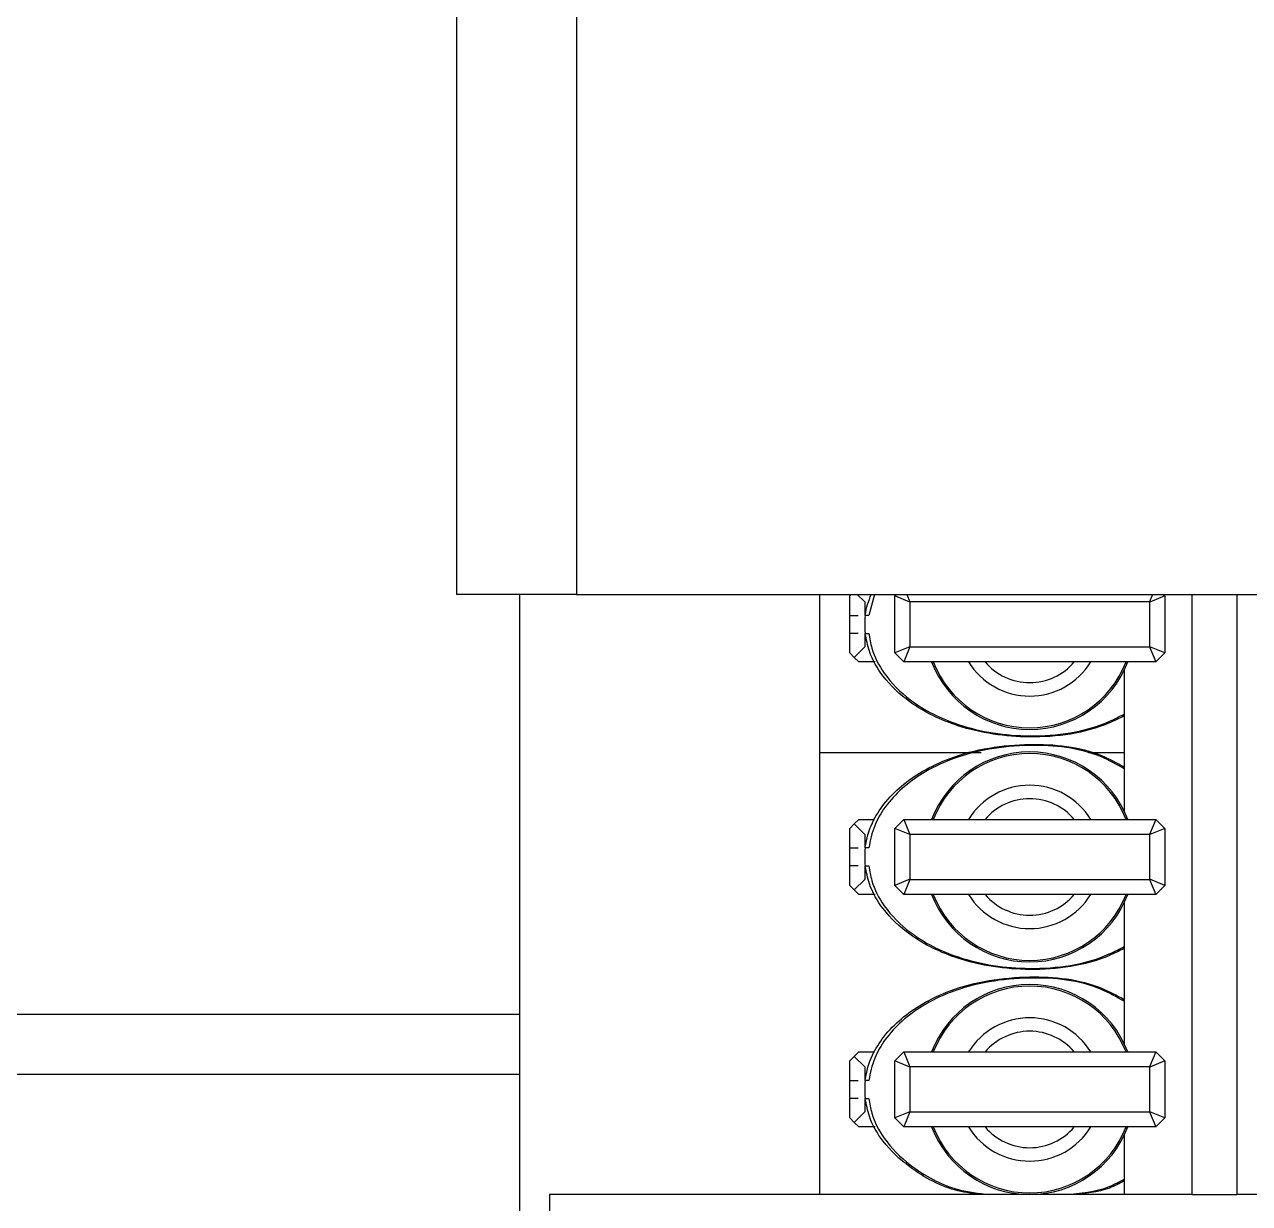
# Model space of a CAD drawing. Header units: millimetres. Extents: x 10 to 584, y 10 to 410.
# Drawn here: x 486.75 to 489.471, y 301.825 to 304.445 of the extents above; entities that cross this region are included whole.
import ezdxf

# ---------------------------------------------------------------- set-up
doc = ezdxf.new("R2010")
doc.units = ezdxf.units.MM

msp = doc.modelspace()

# ---------------------------------------------------------------- linework, layer by layer
at = {"color": 7, "linetype": 'Continuous', "lineweight": 25}
for p, q in [((487.70955, 304.51165), (487.70955, 303.17831)), ((487.97622, 304.51165), (487.97622, 303.17831)), ((487.97622, 303.17831), (487.70955, 303.17831)), ((487.84955, 303.17831), (487.84955, 298.84498)), ((487.97622, 303.17831), (493.24289, 303.17831)), ((488.51622, 303.17831), (488.51622, 301.84498)), ((488.58289, 303.17498), (488.58622, 303.17831)), ((488.58289, 303.13165), (488.58289, 303.17498)), ((488.59955, 303.17831), (488.61622, 303.16165)), ((488.68289, 303.17498), (488.68622, 303.17831)), ((488.71622, 303.16117), (488.68289, 303.17498)), ((488.68289, 303.04831), (488.68289, 303.17498)), ((488.70979, 303.17831), (488.71669, 303.16165)), ((489.25598, 303.17831), (489.24908, 303.16165)), ((489.28289, 303.17498), (489.24955, 303.16117)), ((489.27955, 303.17831), (489.28289, 303.17498)), ((489.28289, 303.17498), (489.28289, 303.04831)), ((489.34289, 303.17831), (489.34289, 301.84498)), ((489.44289, 303.17831), (489.44289, 301.84498)), ((488.61622, 303.16165), (488.61622, 303.13165)), ((488.71669, 303.16165), (488.71622, 303.16117)), ((488.71622, 303.16117), (488.71622, 303.06212)), ((489.24908, 303.16165), (488.71669, 303.16165)), ((489.24955, 303.16117), (489.24908, 303.16165)), ((489.24955, 303.06212), (489.24955, 303.16117)), ((488.62532, 303.13165), (488.6174, 303.13165)), ((488.58289, 303.04831), (488.58289, 303.09165)), ((488.61622, 303.09165), (488.61622, 303.06165)), ((488.6174, 303.09165), (488.62523, 303.09165)), ((488.61622, 303.06165), (488.59289, 303.03831)), ((488.71622, 303.06212), (488.68289, 303.04831)), ((488.71669, 303.06165), (488.70289, 303.02831)), ((488.71622, 303.06212), (488.71669, 303.06165)), ((488.71669, 303.06165), (489.24908, 303.06165)), ((489.24908, 303.06165), (489.24955, 303.06212)), ((489.24908, 303.06165), (489.26289, 303.02831)), ((489.28289, 303.04831), (489.24955, 303.06212)), ((488.59289, 303.03831), (488.58289, 303.04831)), ((488.60289, 303.02831), (488.59289, 303.03831)), ((488.70289, 303.02831), (488.68289, 303.04831)), ((489.28289, 303.04831), (489.26289, 303.02831)), ((488.63986, 303.02831), (488.60289, 303.02831)), ((489.26289, 303.02831), (488.70289, 303.02831)), ((489.19289, 303.00994), (489.19289, 302.69669)), ((488.87504, 302.82648), (488.51622, 302.82648)), ((489.19289, 302.82648), (489.11355, 302.82648)), ((488.59289, 302.66831), (488.60289, 302.67831)), ((488.60289, 302.67831), (488.63811, 302.67831)), ((488.68289, 302.65831), (488.70289, 302.67831)), ((488.70289, 302.67831), (489.26289, 302.67831)), ((488.70289, 302.67831), (488.71669, 302.64498)), ((489.26289, 302.67831), (489.24908, 302.64498)), ((489.26289, 302.67831), (489.28289, 302.65831)), ((488.58289, 302.65831), (488.59289, 302.66831)), ((488.58289, 302.61498), (488.58289, 302.65831)), ((488.59289, 302.66831), (488.61622, 302.64498)), ((488.68289, 302.53165), (488.68289, 302.65831)), ((488.71622, 302.64451), (488.68289, 302.65831)), ((489.28289, 302.65831), (489.24955, 302.64451)), ((489.28289, 302.65831), (489.28289, 302.53165)), ((488.61622, 302.64498), (488.61622, 302.61498)), ((488.71669, 302.64498), (488.71622, 302.64451)), ((488.71622, 302.64451), (488.71622, 302.54545)), ((489.24908, 302.64498), (488.71669, 302.64498)), ((489.24955, 302.64451), (489.24908, 302.64498)), ((489.24955, 302.54545), (489.24955, 302.64451)), ((488.62532, 302.61498), (488.6174, 302.61498)), ((488.58289, 302.53165), (488.58289, 302.57498)), ((488.61622, 302.57498), (488.61622, 302.54498)), ((488.6174, 302.57498), (488.62523, 302.57498)), ((488.61622, 302.54498), (488.59289, 302.52165)), ((488.71622, 302.54545), (488.68289, 302.53165)), ((488.71669, 302.54498), (488.70289, 302.51165)), ((488.71622, 302.54545), (488.71669, 302.54498)), ((488.71669, 302.54498), (489.24908, 302.54498)), ((489.24908, 302.54498), (489.24955, 302.54545)), ((489.24908, 302.54498), (489.26289, 302.51165)), ((489.28289, 302.53165), (489.24955, 302.54545)), ((488.59289, 302.52165), (488.58289, 302.53165)), ((488.60289, 302.51165), (488.59289, 302.52165)), ((488.70289, 302.51165), (488.68289, 302.53165)), ((489.28289, 302.53165), (489.26289, 302.51165)), ((488.63986, 302.51165), (488.60289, 302.51165)), ((489.26289, 302.51165), (488.70289, 302.51165)), ((489.19289, 302.49327), (489.19289, 302.18002)), ((487.84955, 302.24498), (483.54955, 302.24498)), ((488.59289, 302.15165), (488.60289, 302.16165)), ((488.60289, 302.16165), (488.63811, 302.16165)), ((488.68289, 302.14165), (488.70289, 302.16165)), ((488.70289, 302.16165), (489.26289, 302.16165)), ((488.70289, 302.16165), (488.71669, 302.12831)), ((489.26289, 302.16165), (489.24908, 302.12831)), ((489.26289, 302.16165), (489.28289, 302.14165)), ((488.58289, 302.14165), (488.59289, 302.15165)), ((488.58289, 302.09831), (488.58289, 302.14165)), ((488.59289, 302.15165), (488.61622, 302.12831)), ((488.71622, 302.12784), (488.68289, 302.14165)), ((488.68289, 302.01498), (488.68289, 302.14165)), ((489.28289, 302.14165), (489.24955, 302.12784)), ((489.28289, 302.14165), (489.28289, 302.01498)), ((487.84955, 302.11165), (486.64955, 302.11165)), ((488.61622, 302.12831), (488.61622, 302.09831)), ((488.71669, 302.12831), (488.71622, 302.12784)), ((488.71622, 302.12784), (488.71622, 302.02879)), ((489.24908, 302.12831), (488.71669, 302.12831)), ((489.24955, 302.12784), (489.24908, 302.12831)), ((489.24955, 302.02879), (489.24955, 302.12784)), ((488.62532, 302.09831), (488.6174, 302.09831)), ((488.58289, 302.01498), (488.58289, 302.05831)), ((488.61622, 302.05831), (488.61622, 302.02831)), ((488.6174, 302.05831), (488.62523, 302.05831)), ((488.61622, 302.02831), (488.59289, 302.00498)), ((488.71622, 302.02879), (488.68289, 302.01498)), ((488.71669, 302.02831), (488.70289, 301.99498)), ((488.71622, 302.02879), (488.71669, 302.02831)), ((488.71669, 302.02831), (489.24908, 302.02831)), ((489.24908, 302.02831), (489.24955, 302.02879)), ((489.24908, 302.02831), (489.26289, 301.99498)), ((489.28289, 302.01498), (489.24955, 302.02879)), ((488.59289, 302.00498), (488.58289, 302.01498)), ((488.60289, 301.99498), (488.59289, 302.00498)), ((488.70289, 301.99498), (488.68289, 302.01498)), ((489.28289, 302.01498), (489.26289, 301.99498)), ((488.63986, 301.99498), (488.60289, 301.99498)), ((489.26289, 301.99498), (488.70289, 301.99498)), ((489.19289, 301.97661), (489.19289, 301.84498)), ((487.91622, 301.84498), (487.91622, 298.84498)), ((489.34289, 301.84498), (487.91622, 301.84498)), ((489.34289, 301.84498), (489.44289, 301.84498)), ((491.77622, 301.84498), (489.44289, 301.84498))]:
    msp.add_line(p, q, dxfattribs=at)
at = {"color": 59, "linetype": 'Continuous', "lineweight": 25}
msp.add_line((488.63776, 303.17831), (488.62532, 303.13165), dxfattribs=at)
at = {"color": 7, "linetype": 'Continuous', "lineweight": 25}
for centre, start, end in [((488.98289, 303.11165), 200.92483, 339.07517), ((488.98289, 302.59498), 20.92483, 159.07517), ((488.98289, 302.59498), 200.92483, 339.07517), ((488.98289, 302.07831), 20.92483, 159.07517), ((488.98289, 302.07831), 200.92483, 339.07517)]:
    msp.add_arc(centre, 0.23333, start, end, dxfattribs=at)
at = {"color": 59, "linetype": 'Continuous', "lineweight": 25}
for centre, radius, start, end in [((488.98289, 303.11165), 0.22981, 201.26068, 338.73932), ((488.98289, 303.11165), 0.15921, 211.5611, 328.4389), ((488.98289, 303.11165), 0.1294, 220.09101, 319.90899), ((488.98289, 302.59498), 0.22981, 21.26068, 158.73932), ((488.98289, 302.59498), 0.15921, 31.5611, 148.4389), ((488.98289, 302.59498), 0.1294, 40.09101, 139.90899), ((488.98289, 302.59498), 0.22981, 201.26068, 338.73932), ((488.98289, 302.59498), 0.15921, 211.5611, 328.4389), ((488.98289, 302.59498), 0.1294, 220.09101, 319.90899), ((488.98289, 302.07831), 0.22981, 21.26068, 158.73932), ((488.98289, 302.07831), 0.15921, 31.5611, 148.4389), ((488.98289, 302.07831), 0.1294, 40.09101, 139.90899), ((488.98289, 302.07831), 0.22981, 201.26068, 338.73932), ((488.98289, 302.07831), 0.15921, 211.5611, 328.4389), ((488.98289, 302.07831), 0.1294, 220.09101, 319.90899)]:
    msp.add_arc(centre, radius, start, end, dxfattribs=at)
at = {"color": 7, "linetype": 'Continuous', "lineweight": 25}
for centre in [(488.98289, 303.11165), (488.98289, 302.59498), (488.98289, 302.07831)]:
    msp.add_ellipse(centre, major_axis=(-0.36667, 0), ratio=0.6818182, start_param=6.2030997, end_param=6.3632709, dxfattribs=at)
for points, knots in [([(488.6174, 303.13165), (488.61746, 303.13221), (488.61939, 303.14829), (488.6252, 303.16357), (488.63082, 303.17831)], [0, 0, 0, 0, 0.03490343, 1, 1, 1, 1]), ([(488.58289, 303.13165), (488.58377, 303.13165), (488.58509, 303.13165), (488.59743, 303.13165), (488.60151, 303.13165)], [0, 0, 0, 0, 0.6701369, 1, 1, 1, 1]), ([(488.60191, 303.09165), (488.59885, 303.09165), (488.58723, 303.09165), (488.58338, 303.09165), (488.58296, 303.09165), (488.58289, 303.09165)], [0, 0, 0, 0, 0.2301759, 0.8737531, 1, 1, 1, 1]), ([(489.19289, 302.90832), (489.18198, 302.90291), (489.11736, 302.87082), (488.98831, 302.85376), (488.8349, 302.87535), (488.72364, 302.92849), (488.65846, 302.98941), (488.62643, 303.04419), (488.61994, 303.07829), (488.6174, 303.09165)], [0, 0, 0, 0, 0.0534456, 0.3165258, 0.5527989, 0.7274236, 0.8482118, 0.9405282, 1, 1, 1, 1]), ([(488.6174, 302.61498), (488.61746, 302.61554), (488.61979, 302.63481), (488.63032, 302.66955), (488.66897, 302.73113), (488.72993, 302.78043), (488.83897, 302.83139), (488.97602, 302.85199), (489.11224, 302.83868), (489.1763, 302.80392), (489.19289, 302.79491)], [0, 0, 0, 0, 0.0024772, 0.0850434, 0.1559838, 0.3190948, 0.4192322, 0.6817859, 0.9175862, 1, 1, 1, 1]), ([(488.58289, 302.61498), (488.58377, 302.61498), (488.58509, 302.61498), (488.59743, 302.61498), (488.60151, 302.61498)], [0, 0, 0, 0, 0.6701369, 1, 1, 1, 1]), ([(488.60191, 302.57498), (488.59885, 302.57498), (488.58723, 302.57498), (488.58338, 302.57498), (488.58296, 302.57498), (488.58289, 302.57498)], [0, 0, 0, 0, 0.2301759, 0.8737531, 1, 1, 1, 1]), ([(489.19289, 302.39166), (489.18198, 302.38624), (489.11736, 302.35415), (488.98831, 302.33709), (488.8349, 302.35868), (488.72364, 302.41182), (488.65846, 302.47275), (488.62643, 302.52752), (488.61994, 302.56162), (488.6174, 302.57498)], [0, 0, 0, 0, 0.0534456, 0.3165258, 0.5527989, 0.7274236, 0.8482118, 0.9405282, 1, 1, 1, 1]), ([(488.6174, 302.09831), (488.61746, 302.09888), (488.61979, 302.11814), (488.63032, 302.15289), (488.66897, 302.21446), (488.72993, 302.26376), (488.83897, 302.31473), (488.97602, 302.33532), (489.11224, 302.32201), (489.1763, 302.28725), (489.19289, 302.27825)], [0, 0, 0, 0, 0.0024772, 0.0850434, 0.1559838, 0.3190948, 0.4192322, 0.6817859, 0.9175862, 1, 1, 1, 1]), ([(488.58289, 302.09831), (488.58377, 302.09831), (488.58509, 302.09831), (488.59743, 302.09831), (488.60151, 302.09831)], [0, 0, 0, 0, 0.6701369, 1, 1, 1, 1]), ([(488.60191, 302.05831), (488.59885, 302.05831), (488.58723, 302.05831), (488.58338, 302.05831), (488.58296, 302.05831), (488.58289, 302.05831)], [0, 0, 0, 0, 0.2301759, 0.8737531, 1, 1, 1, 1]), ([(488.8761, 301.84498), (488.85836, 301.84702), (488.80094, 301.85361), (488.72385, 301.89615), (488.65842, 301.95591), (488.62643, 302.01088), (488.61994, 302.04496), (488.6174, 302.05831)], [0, 0, 0, 0, 0.1487146, 0.4811275, 0.7110582, 0.8867904, 1, 1, 1, 1]), ([(489.19289, 301.87499), (489.18204, 301.86931), (489.14645, 301.85068), (489.10599, 301.84732), (489.07786, 301.84498)], [0, 0, 0, 0, 0.3047879, 1, 1, 1, 1])]:
    msp.add_open_spline(points, degree=3, knots=knots, dxfattribs=at)
for points in [[(488.58289, 303.09165), (488.58289, 303.09831), (488.58289, 303.11165), (488.58289, 303.12498), (488.58289, 303.13165)], [(488.58289, 302.57498), (488.58289, 302.58165), (488.58289, 302.59498), (488.58289, 302.60831), (488.58289, 302.61498)], [(488.58289, 302.05831), (488.58289, 302.06498), (488.58289, 302.07831), (488.58289, 302.09165), (488.58289, 302.09831)]]:
    msp.add_open_spline(points, degree=3, dxfattribs=at)
at = {"color": 59, "linetype": 'Continuous', "lineweight": 25}
for points, knots in [([(488.62523, 303.09165), (488.62715, 303.08061), (488.63261, 303.04916), (488.66081, 302.99539), (488.72418, 302.9326), (488.83499, 302.87797), (488.98832, 302.85602), (489.11765, 302.8736), (489.18188, 302.90677), (489.19289, 302.91245)], [0, 0, 0, 0, 0.0496279, 0.1413185, 0.2638707, 0.4406278, 0.6793156, 0.9450425, 1, 1, 1, 1]), ([(489.19289, 302.79092), (489.17622, 302.80032), (489.11253, 302.83621), (488.9759, 302.84971), (488.83902, 302.82852), (488.73063, 302.77606), (488.67161, 302.72523), (488.63548, 302.66413), (488.62878, 302.63173), (488.62532, 302.61498)], [0, 0, 0, 0, 0.0844896, 0.3228074, 0.5881223, 0.689434, 0.8542939, 0.9246556, 1, 1, 1, 1]), ([(488.62523, 302.57498), (488.62715, 302.56394), (488.63261, 302.5325), (488.66081, 302.47872), (488.72418, 302.41593), (488.83499, 302.3613), (488.98832, 302.33935), (489.11765, 302.35693), (489.18188, 302.3901), (489.19289, 302.39578)], [0, 0, 0, 0, 0.0496279, 0.1413185, 0.2638707, 0.4406278, 0.6793156, 0.9450425, 1, 1, 1, 1]), ([(489.19289, 302.27426), (489.17622, 302.28365), (489.11253, 302.31955), (488.9759, 302.33304), (488.83902, 302.31185), (488.73063, 302.2594), (488.67161, 302.20856), (488.63548, 302.14746), (488.62878, 302.11507), (488.62532, 302.09831)], [0, 0, 0, 0, 0.0844896, 0.3228074, 0.5881223, 0.689434, 0.8542939, 0.9246556, 1, 1, 1, 1]), ([(488.62523, 302.05831), (488.62715, 302.04728), (488.63261, 302.01584), (488.66078, 301.96191), (488.72434, 301.9001), (488.80666, 301.85444), (488.87004, 301.84755), (488.89364, 301.84498)], [0, 0, 0, 0, 0.0909768, 0.2590622, 0.4837225, 0.8077499, 1, 1, 1, 1]), ([(489.06151, 301.84498), (489.09525, 301.84772), (489.14156, 301.85148), (489.18193, 301.87322), (489.19289, 301.87912)], [0, 0, 0, 0, 0.728553, 1, 1, 1, 1])]:
    msp.add_open_spline(points, degree=3, knots=knots, dxfattribs=at)

doc.saveas('drawing.dxf')
